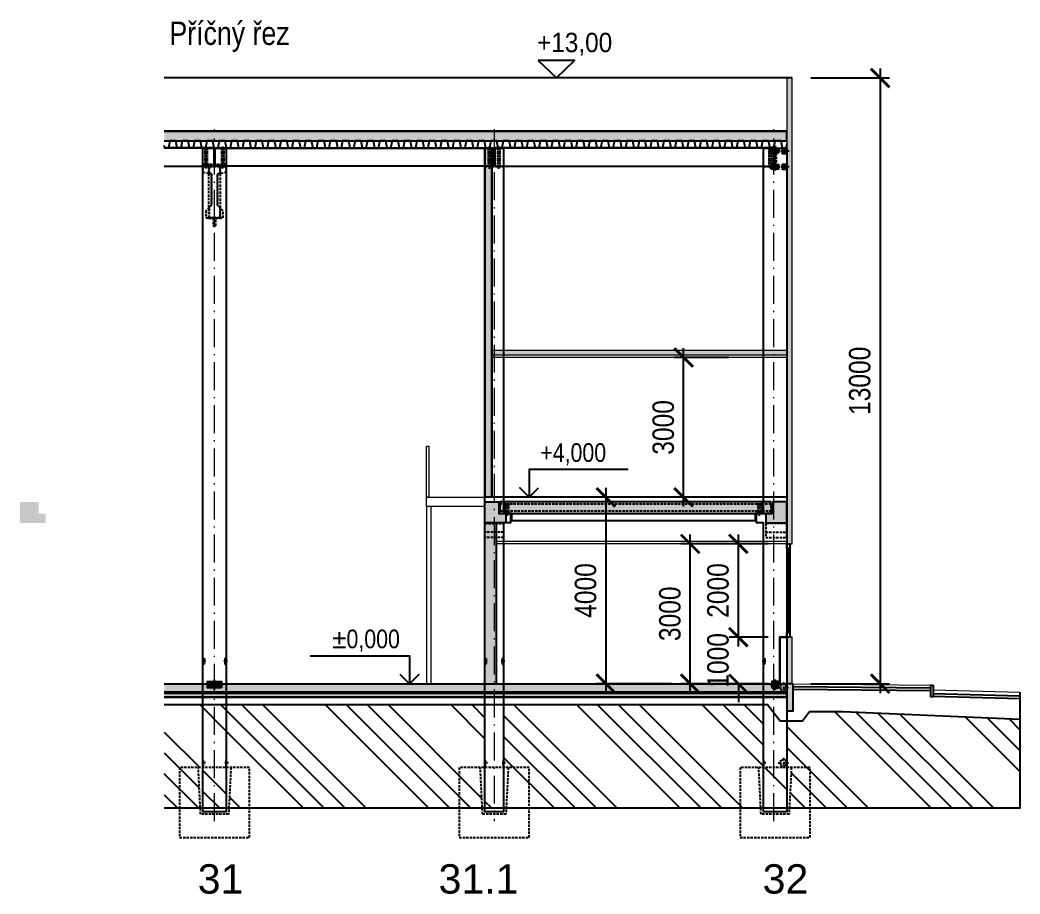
# Model space of a CAD drawing. Header units: millimetres. Extents: x 325046 to 1268204, y 1875583 to 2761998.
# Drawn here: x 1061929 to 1083384, y 2379009 to 2397767 of the extents above; entities that cross this region are included whole.
import ezdxf
from ezdxf.enums import TextEntityAlignment as Align

# ---------------------------------------------------------------- set-up
doc = ezdxf.new("R2010")
doc.units = ezdxf.units.MM
doc.header["$LTSCALE"] = 100
doc.header["$PDMODE"] = 65
for name, pattern in [('ACAD_ISO10W100', [18.5, 12, -3, 0.5, -3]), ('DASHDOT', [1, 0.5, -0.25, 0, -0.25]), ('DASHED', [0.75, 0.5, -0.25])]:
    doc.linetypes.add(name, pattern=pattern)
for name, color, linetype in [('005', 9, 'Continuous'), ('025', 1, 'Continuous'), ('035', 7, 'Continuous'), ('050', 4, 'Continuous'), ('A_KOTY_výškové', 2, 'Continuous'), ('FASÁDY kresba', 7, 'Continuous'), ('KOTY', 2, 'Continuous'), ('kóty 100', 5, 'Continuous'), ('OKNA - RASTR', 5, 'Continuous'), ('PŘÍČKY - ZDĚNÉ', 4, 'Continuous'), ('ČÍSLO MÍSTNOSTI', 4, 'Continuous'), ('ŠRAF-TERÉN', 34, 'Continuous'), ('ŽB - MONOLIT', 4, 'Continuous'), ('ŽB - PREFA', 3, 'Continuous')]:
    doc.layers.add(name, color=color, linetype=linetype)
for name, color, linetype, lineweight in [('ARKOS - obrys budovy', 4, 'Continuous', 13), ('Objekty - osy', 5, 'ACAD_ISO10W100', 20), ('OBVODOVÝ PLÁŠŤ', 2, 'Continuous', 9), ('ŠRAF-YTONG', 54, 'Continuous', 9), ('ŽB - Šraf-prefa', 253, 'Continuous', 13)]:
    doc.layers.add(name, color=color, linetype=linetype, lineweight=lineweight)
for name, color, linetype, lineweight, true_color in [('IZOLACE - H', 7, 'Continuous', 9, 0x525252), ('OCELOVÉ KONSTRUKCE', 7, 'Continuous', 13, 0x2865c8), ('PODHLEDY', 7, 'Continuous', 18, 0x1d8172), ('PŘÍČKY - SDK', 7, 'Continuous', 30, 0x6a1174), ('TRAPÉZ -  KRYTINA', 7, 'Continuous', 25, 0x005875)]:
    doc.layers.add(name, color=color, linetype=linetype, lineweight=lineweight, true_color=true_color)
for name, color, linetype, true_color in [('Izolace tepelná', 7, 'Continuous', 0xfdf0ce), ('Popis OS', 7, 'Continuous', 0xbd0a5d), ('Příprava na dock', 7, 'Continuous', 0x616161), ('VÝŠKOVÉ KOTY', 7, 'Continuous', 0xf90b4b), ('ŠRAF - SDK', 7, 'Continuous', 0xfbe0ee), ('ŽB - Šraf-monol', 7, 'Continuous', 0x6bc2a4)]:
    doc.layers.add(name, color=color, linetype=linetype, true_color=true_color)
doc.styles.add('ARIAL', font='arial.ttf')
doc.styles.add('ARIAL NARROW', font='ARIALN.TTF')
doc.styles.add('ARIL-TENKÝ', font='arial.ttf')
doc.dimstyles.new('200', dxfattribs={"dimscale": 200, "dimtxt": 2.3, "dimasz": 2, "dimexe": 1, "dimexo": 2, "dimgap": 1, "dimtad": 1, "dimdec": 0, "dimzin": 0, "dimdsep": 46, "dimtxsty": 'ARIAL NARROW', "dimblk": 'ARCHTICK', "dimcen": 4, "dimdle": 1, "dimclrd": 256, "dimclre": 256, "dimclrt": 7, "dimadec": 0, "dimazin": 0, "dimtfac": 1, "dimtdec": 0, "dimtix": 1, "dimtofl": 0, "dimtmove": 0, "dimatfit": 0, "dimldrblk": 'OBLIQUE', "dimfxl": 1, "dimtolj": 1, "dimtzin": 0, "dimlwd": -1, "dimlwe": -1, "dimarcsym": 0})

# ---------------------------------------------------------------- blocks, each defined once
blk = doc.blocks.new('_ARCHTICK')
at = {"color": 0, "linetype": 'ByBlock', "const_width": 0.15}
blk.add_lwpolyline([(-0.5, -0.5), (0.5, 0.5)], dxfattribs=at)
blk = doc.blocks.new('*D254')
at = {"layer": 'Defpoints', "color": 0, "transparency": 16777216}
for p in [(1076309, 2386523), (1077679, 2386523), (1077679, 2383523)]:
    blk.add_point(p, dxfattribs=at)
at = {"layer": 'kóty 100', "transparency": 16777216}
for p, q in [((1076309, 2383323), (1076309, 2386723)), ((1077279, 2386523), (1076109, 2386523)), ((1077279, 2383523), (1076109, 2383523))]:
    blk.add_line(p, q, dxfattribs=at)
at = {"layer": 'kóty 100', "transparency": 16777216, "xscale": 400, "yscale": 400, "zscale": 400}
for p, rotation in [((1076309, 2386523), 90), ((1076309, 2383523), 270)]:
    blk.add_blockref('_ARCHTICK', p, dxfattribs=dict(at, rotation=rotation))
at = {"layer": 'kóty 100', "color": 7, "transparency": 16777216, "insert": (1075874, 2385023), "char_height": 460, "attachment_point": 5, "rotation": 90, "style": 'ARIAL NARROW'}
blk.add_mtext('\\A1;3000', dxfattribs=at)
blk = doc.blocks.new('_Oblique')
at = {"color": 0, "lineweight": -2}
blk.add_line((-0.5, -0.5), (0.5, 0.5), dxfattribs=at)
blk = doc.blocks.new('*D255')
at = {"layer": 'Defpoints', "color": 0, "transparency": 16777216}
for p in [(1076167, 2390523), (1077536, 2390523), (1077536, 2387523)]:
    blk.add_point(p, dxfattribs=at)
at = {"layer": 'kóty 100', "transparency": 16777216}
for p, q in [((1076167, 2387323), (1076167, 2390723)), ((1077136, 2390523), (1075967, 2390523)), ((1077136, 2387523), (1075967, 2387523))]:
    blk.add_line(p, q, dxfattribs=at)
at = {"layer": 'kóty 100', "transparency": 16777216, "xscale": 400, "yscale": 400, "zscale": 400}
for p, rotation in [((1076167, 2390523), 90), ((1076167, 2387523), 270)]:
    blk.add_blockref('_ARCHTICK', p, dxfattribs=dict(at, rotation=rotation))
at = {"layer": 'kóty 100', "color": 7, "transparency": 16777216, "insert": (1075732, 2389023), "char_height": 460, "attachment_point": 5, "rotation": 90, "style": 'ARIAL NARROW'}
blk.add_mtext('\\A1;3000', dxfattribs=at)
blk = doc.blocks.new('*D256')
at = {"layer": 'Defpoints', "color": 0, "transparency": 16777216}
for p in [(1076167, 2387523), (1074499, 2383523), (1076309, 2383523)]:
    blk.add_point(p, dxfattribs=at)
at = {"layer": 'kóty 100', "transparency": 16777216}
for p, q in [((1074499, 2387723), (1074499, 2383323)), ((1075767, 2387523), (1074299, 2387523)), ((1075909, 2383523), (1074299, 2383523))]:
    blk.add_line(p, q, dxfattribs=at)
at = {"layer": 'kóty 100', "transparency": 16777216, "xscale": 400, "yscale": 400, "zscale": 400}
for p, rotation in [((1074499, 2387523), 90), ((1074499, 2383523), 270)]:
    blk.add_blockref('_ARCHTICK', p, dxfattribs=dict(at, rotation=rotation))
at = {"layer": 'kóty 100', "color": 7, "transparency": 16777216, "insert": (1074064, 2385523), "char_height": 460, "attachment_point": 5, "rotation": 90, "style": 'ARIAL NARROW'}
blk.add_mtext('\\A1;4000', dxfattribs=at)
blk = doc.blocks.new('ZT1 PO')
at = {"layer": '035', "ltscale": 0.5}
blk.add_lwpolyline([(2430019, -5507162), (2424039, -5507162), (2424039, -5506772), (2430019, -5506772)], close=True, dxfattribs=at)
blk.add_lwpolyline([(2424039, -5506778), (2430019, -5506778)], dxfattribs=at)
at = {"layer": '035', "linetype": 'DASHED', "ltscale": 0.5}
for points in [[(2424184, -5507162), (2424184, -5506772)], [(2424234, -5507162), (2424234, -5506772)], [(2429904, -5507162), (2429904, -5506772)], [(2429954, -5507162), (2429954, -5506772)]]:
    blk.add_lwpolyline(points, dxfattribs=at)
at = {"layer": 'Příprava na dock', "linetype": 'DASHDOT', "ltscale": 0.5}
for points in [[(2424209, -5507212), (2424209, -5506742)], [(2429929, -5507222), (2429929, -5506722)]]:
    blk.add_lwpolyline(points, dxfattribs=at)
blk = doc.blocks.new('HLAVIVE 5 PO')
at = {"layer": 'Příprava na dock', "linetype": 'DASHED'}
blk.add_lwpolyline([(2345597, -5228059), (2345597, -5226559), (2347097, -5226559), (2347097, -5228059)], close=True, dxfattribs=at)
blk.add_lwpolyline([(2345997, -5226559), (2346047, -5227559), (2346647, -5227559), (2346697, -5226559)], dxfattribs=at)
blk = doc.blocks.new('hlavice 4 pohled')
at = {"layer": 'Příprava na dock', "linetype": 'DASHED'}
blk.add_lwpolyline([(2018455, -5355778), (2018455, -5354278), (2016955, -5354278), (2016955, -5355778)], close=True, dxfattribs=at)
blk.add_lwpolyline([(2018005, -5354278), (2017955, -5355278), (2017455, -5355278), (2017405, -5354278)], dxfattribs=at)
blk = doc.blocks.new('atika roh')
at = {"layer": 'Příprava na dock', "ltscale": 0.5}
h = blk.add_hatch(dxfattribs=at)
h.set_pattern_fill('ANSI31', color=256, scale=250)
h.set_pattern_definition([(45, (-13253.59, -4226.8), (-22.09708691, 22.09708691), [])])
h.paths.add_polyline_path([(1752057, -4990655), (1752157, -4990655), (1752157, -4990755), (1752057, -4990755)])
h = blk.add_hatch(dxfattribs=at)
h.set_pattern_fill('ANSI31', color=256, scale=250)
h.set_pattern_definition([(45, (-13253.59, -4066.8), (-22.09708691, 22.09708691), [])])
h.paths.add_polyline_path([(1752057, -4990995), (1752157, -4990995), (1752157, -4991095), (1752057, -4991095)])
at = {"layer": '025', "ltscale": 0.5}
for points in [[(1752057, -4990655), (1752157, -4990655), (1752157, -4990755), (1752057, -4990755)], [(1752057, -4990995), (1752157, -4990995), (1752157, -4991095), (1752057, -4991095)]]:
    blk.add_lwpolyline(points, close=True, dxfattribs=at)
at = {"layer": '025', "linetype": 'DASHED', "ltscale": 0.5}
for points in [[(1752067, -4990755), (1752067, -4990655)], [(1752067, -4991095), (1752067, -4990995)]]:
    blk.add_lwpolyline(points, dxfattribs=at)
at = {"layer": 'Příprava na dock', "linetype": 'DASHDOT', "ltscale": 0.5}
for points in [[(1752007, -4990705), (1752207, -4990705)], [(1752007, -4991045), (1752207, -4991045)]]:
    blk.add_lwpolyline(points, dxfattribs=at)
blk = doc.blocks.new('ZT6_PO')
at = {"layer": '035', "ltscale": 0.5}
blk.add_lwpolyline([(1337423, -5175428), (1343428, -5175428), (1343428, -5175038), (1337423, -5175038)], close=True, dxfattribs=at)
blk.add_lwpolyline([(1343428, -5175044), (1337423, -5175044)], dxfattribs=at)
at = {"layer": '035', "linetype": 'DASHED', "ltscale": 0.5}
for points in [[(1337488, -5175428), (1337488, -5175038)], [(1337538, -5175428), (1337538, -5175038)], [(1343313, -5175428), (1343313, -5175038)], [(1343363, -5175428), (1343363, -5175038)]]:
    blk.add_lwpolyline(points, dxfattribs=at)
at = {"layer": 'Příprava na dock', "linetype": 'DASHDOT', "ltscale": 0.5}
for points in [[(1337513, -5175488), (1337513, -5174988)], [(1343338, -5175478), (1343338, -5175008)]]:
    blk.add_lwpolyline(points, dxfattribs=at)
blk = doc.blocks.new('ZT14_PO')
at = {"layer": '035'}
blk.add_lwpolyline([(1037043, -5182878), (1037043, -5183038), (1031808, -5183038), (1031808, -5182878), (1031658, -5182878), (1031658, -5182638), (1037193, -5182638), (1037193, -5182878)], close=True, dxfattribs=at)
at = {"layer": '035', "linetype": 'DASHED', "ltscale": 0.5}
for points in [[(1031698, -5182878), (1031698, -5182638)], [(1031748, -5182878), (1031748, -5182638)], [(1037103, -5182878), (1037103, -5182638)], [(1037153, -5182878), (1037153, -5182638)]]:
    blk.add_lwpolyline(points, dxfattribs=at)
at = {"layer": 'Příprava na dock', "linetype": 'DASHDOT', "ltscale": 0.5}
for points in [[(1031723, -5182938), (1031723, -5182593)], [(1037128, -5182938), (1037128, -5182593)]]:
    blk.add_lwpolyline(points, dxfattribs=at)
blk = doc.blocks.new('*D410')
at = {"layer": 'Defpoints', "color": 0, "transparency": 16777216}
for p in [(1077341, 2384523), (1078379, 2384523), (1078379, 2383523)]:
    blk.add_point(p, dxfattribs=at)
at = {"layer": 'kóty 100', "transparency": 16777216}
for p, q in [((1077341, 2384523), (1077341, 2384923)), ((1077979, 2384523), (1077141, 2384523)), ((1077979, 2383523), (1077141, 2383523)), ((1077341, 2383523), (1077341, 2383123))]:
    blk.add_line(p, q, dxfattribs=at)
at = {"layer": 'kóty 100', "transparency": 16777216, "xscale": 400, "yscale": 400, "zscale": 400}
for p, rotation in [((1077341, 2384523), 270), ((1077341, 2383523), 90)]:
    blk.add_blockref('_ARCHTICK', p, dxfattribs=dict(at, rotation=rotation))
at = {"layer": 'kóty 100', "color": 7, "transparency": 16777216, "insert": (1076906, 2384023), "char_height": 460, "attachment_point": 5, "rotation": 90, "style": 'ARIAL NARROW'}
blk.add_mtext('\\A1;1000', dxfattribs=at)
blk = doc.blocks.new('*D411')
at = {"layer": 'Defpoints', "color": 0, "transparency": 16777216}
for p in [(1077341, 2386523), (1078379, 2386523), (1078379, 2384523)]:
    blk.add_point(p, dxfattribs=at)
at = {"layer": 'kóty 100', "transparency": 16777216}
for p, q in [((1077341, 2384323), (1077341, 2386723)), ((1077979, 2386523), (1077141, 2386523)), ((1077979, 2384523), (1077141, 2384523))]:
    blk.add_line(p, q, dxfattribs=at)
at = {"layer": 'kóty 100', "transparency": 16777216, "xscale": 400, "yscale": 400, "zscale": 400}
for p, rotation in [((1077341, 2386523), 90), ((1077341, 2384523), 270)]:
    blk.add_blockref('_ARCHTICK', p, dxfattribs=dict(at, rotation=rotation))
at = {"layer": 'kóty 100', "color": 7, "transparency": 16777216, "insert": (1076906, 2385523), "char_height": 460, "attachment_point": 5, "rotation": 90, "style": 'ARIAL NARROW'}
blk.add_mtext('\\A1;2000', dxfattribs=at)
blk = doc.blocks.new('*D413')
at = {"layer": 'Defpoints', "color": 0, "transparency": 16777216}
for p in [(1078499, 2396523), (1078499, 2383523), (1080382, 2383523)]:
    blk.add_point(p, dxfattribs=at)
at = {"layer": 'kóty 100', "transparency": 16777216}
for p, q in [((1080382, 2396723), (1080382, 2383323)), ((1078899, 2396523), (1080582, 2396523)), ((1078899, 2383523), (1080582, 2383523))]:
    blk.add_line(p, q, dxfattribs=at)
at = {"layer": 'kóty 100', "transparency": 16777216, "xscale": 400, "yscale": 400, "zscale": 400}
for p, rotation in [((1080382, 2396523), 90), ((1080382, 2383523), 270)]:
    blk.add_blockref('_ARCHTICK', p, dxfattribs=dict(at, rotation=rotation))
at = {"layer": 'kóty 100', "color": 7, "transparency": 16777216, "insert": (1079947, 2390023), "char_height": 460, "attachment_point": 5, "rotation": 90, "style": 'ARIAL NARROW'}
blk.add_mtext('\\A1;13000', dxfattribs=at)

msp = doc.modelspace()

# ---------------------------------------------------------------- hatches: boundary and pattern name
at = {"layer": 'Izolace tepelná'}
h = msp.add_hatch(color=256, dxfattribs=at)
h.dxf.hatch_style = 1
h.paths.add_polyline_path([(1078498.7, 2386523.1), (1078498.7, 2396523.1), (1078378.7, 2396523.1), (1078378.7, 2386523.1)])
h.paths.add_polyline_path([(1078378.7, 2384523.1), (1078378.7, 2383523.1), (1078498.7, 2383523.1), (1078498.7, 2384523.1)])
h = msp.add_hatch(color=256, dxfattribs=at)
h.dxf.hatch_style = 1
h.paths.add_polyline_path([(1066103.7, 2395373.1), (1065025.1, 2395373.1), (1065025.1, 2395173.1), (1066103.7, 2395173.1)])
h.paths.add_polyline_path([(1072103.7, 2395373.1), (1066103.7, 2395373.1), (1066103.7, 2395173.1), (1072103.7, 2395173.1)])
h.paths.add_polyline_path([(1078103.7, 2395373.1), (1072103.7, 2395373.1), (1072103.7, 2395173.1), (1072161.4, 2395173.1), (1078103.7, 2395173.1)])
h.paths.add_polyline_path([(1078378.7, 2395373.1), (1078103.7, 2395373.1), (1078103.7, 2395173.1), (1078378.7, 2395173.1)])
h = msp.add_hatch(color=256, dxfattribs=at)
h.dxf.hatch_style = 1
h.paths.add_polyline_path([(1077878.7, 2390673.1), (1072303.7, 2390673.1), (1072303.7, 2390573.1), (1077878.7, 2390573.1)])
h.paths.add_polyline_path([(1072303.7, 2390673.1), (1072103.7, 2390673.1), (1072103.7, 2390573.1), (1072303.7, 2390573.1)])
h.paths.add_polyline_path([(1078103.7, 2390673.1), (1077878.7, 2390673.1), (1077878.7, 2390573.1), (1078103.7, 2390573.1)])
h.paths.add_polyline_path([(1078378.7, 2390673.1), (1078103.7, 2390673.1), (1078103.7, 2390573.1), (1078378.7, 2390573.1)])
h.paths.add_polyline_path([(1072103.7, 2390673.1), (1072053.7, 2390673.1), (1072053.7, 2390573.1), (1072103.7, 2390573.1)])
h = msp.add_hatch(color=256, dxfattribs=at)
h.dxf.hatch_style = 1
h.paths.add_polyline_path([(1065025.1, 2383313.1), (1065025.1, 2383233.1), (1078378.7, 2383233.1), (1078378.7, 2383313.1)])
at = {"layer": 'Příprava na dock', "ltscale": 0.5}
h = msp.add_hatch(dxfattribs=at)
h.set_pattern_fill('ANSI31', color=256, scale=250, angle=180)
h.set_pattern_definition([(135, (2832877.41, 7381440.82), (22.09708691, 22.09708691), [])])
h.paths.add_polyline_path([(1078053.7, 2395013.1), (1078203.7, 2395013.1), (1078203.7, 2394913.1), (1078053.7, 2394913.1)])
h = msp.add_hatch(dxfattribs=at)
h.set_pattern_fill('ANSI31', color=256, scale=250, angle=180)
h.set_pattern_definition([(135, (2832877.41, 7381590.82), (22.09708691, 22.09708691), [])])
h.paths.add_polyline_path([(1078053.7, 2394663.1), (1078203.7, 2394663.1), (1078203.7, 2394563.1), (1078053.7, 2394563.1)])
at = {"layer": 'Příprava na dock'}
h = msp.add_hatch(dxfattribs=at)
h.set_pattern_fill('ANSI31', color=256, scale=250)
h.set_pattern_definition([(45, (1464604.128, 6883209.965), (-22.09708691, 22.09708691), [])])
h.paths.add_polyline_path([(1066243.7, 2383443.1), (1065963.7, 2383443.1), (1065963.7, 2383563.1), (1066243.7, 2383563.1)])
h = msp.add_hatch(dxfattribs=at)
h.set_pattern_fill('ANSI31', color=256, scale=250)
h.set_pattern_definition([(45, (1548899.128, 6883209.965), (-22.09708691, 22.09708691), [])])
h.paths.add_polyline_path([(1078068.7, 2383443.1), (1078188.7, 2383443.1), (1078188.7, 2383563.1), (1078068.7, 2383563.1)])
at = {"layer": 'ŠRAF - SDK'}
h = msp.add_hatch(color=256, dxfattribs=at)
h.dxf.hatch_style = 1
h.paths.add_polyline_path([(1072053.7, 2394623.1), (1071903.7, 2394623.1), (1071903.7, 2390573.1), (1072053.7, 2390573.1)])
h.paths.add_polyline_path([(1071903.7, 2390523.1), (1071903.7, 2387523.1), (1072053.7, 2387523.1), (1072052.3, 2390523.1)])
h.paths.add_polyline_path([(1072053.7, 2390573.1), (1071903.7, 2390573.1), (1071903.7, 2390523.1), (1072053.7, 2390523.1)])
h.paths.add_polyline_path([(1072053.7, 2395013.1), (1072028.7, 2395013.1), (1072028.7, 2394633.1), (1072053.7, 2394633.1)])
h.paths.add_polyline_path([(1072028.7, 2395013.1), (1072003.7, 2395013.1), (1072003.7, 2394633.1), (1072028.7, 2394633.1)])
h.paths.add_polyline_path([(1072003.7, 2395013.1), (1071978.7, 2395013.1), (1071978.7, 2394633.1), (1072003.7, 2394633.1)])
h.paths.add_polyline_path([(1071978.7, 2395013.1), (1071903.7, 2395013.1), (1071903.7, 2394633.1), (1071978.7, 2394633.1)])
at = {"layer": 'ŠRAF-TERÉN'}
h = msp.add_hatch(dxfattribs=at)
h.set_pattern_fill('ANSI34', color=256, scale=100, angle=90, style=0)
h.set_pattern_definition([(135, (-72857, -136844.4), (-1347.0384, -1347.0384), []), (135, (-72857, -136395.4), (-1347.0384, -1347.0384), []), (135, (-72857, -135946.3), (-1347.0384, -1347.0384), []), (135, (-72857, -135497.3), (-1347.0384, -1347.0384), [])])
h.paths.add_polyline_path([(1077878.7, 2383073.1), (1072303.7, 2383073.1), (1072303.7, 2381723.1), (1072853.7, 2381723.1), (1072853.7, 2380848.7), (1077378.7, 2380848.7), (1077378.7, 2381723.1), (1077878.7, 2381723.1)])
h.paths.add_polyline_path([(1083384.1, 2382764.2), (1079583.7, 2382923.1), (1078870.1, 2382923.1), (1078716.1, 2382724.7), (1078378.7, 2382724.7), (1078378.7, 2381723.1), (1078878.7, 2381723.1), (1078878.7, 2380848.7), (1083384.1, 2380848.7)])
h.paths.add_polyline_path([(1066353.7, 2383073.1), (1066353.7, 2381723.1), (1066853.7, 2381723.1), (1066853.7, 2380848.7), (1071353.7, 2380848.7), (1071353.7, 2381723.1), (1071903.7, 2381723.1), (1071903.7, 2381763.1), (1071903.7, 2381763.1), (1071903.7, 2381883.1), (1071903.7, 2383073.1)])
h.paths.add_polyline_path([(1066103.7, 2383073.1), (1066103.7, 2381723.1), (1066353.7, 2381723.1), (1066353.7, 2381763.1), (1066343.7, 2381763.1), (1066343.7, 2381883.1), (1066344.6, 2383073.1)])
h.paths.add_polyline_path([(1066103.7, 2383073.1), (1065853.7, 2383073.1), (1065853.7, 2381883.1), (1065863.7, 2381883.1), (1065863.7, 2381763.1), (1065863.3, 2381723.1), (1066103.7, 2381723.1)])
h.paths.add_polyline_path([(1065025.1, 2383073.1), (1065025.1, 2380848.7), (1065353.7, 2380848.7), (1065353.7, 2381723.1), (1065853.7, 2381723.1), (1065853.7, 2381763.1), (1065853.7, 2381763.1), (1065853.7, 2381883.1), (1065853.7, 2383073.1)])
h.paths.add_polyline_path([(1065753.7, 2381723.1), (1065353.7, 2381723.1), (1065353.7, 2380848.7), (1065797.4, 2380848.7)], flags=17)
h.paths.add_polyline_path([(1066103.7, 2381723.1), (1065853.7, 2381723.1), (1065853.7, 2380848.7), (1066103.7, 2380848.7)])
h.paths.add_polyline_path([(1066353.7, 2381723.1), (1066103.7, 2381723.1), (1066103.7, 2380848.7), (1066353.7, 2380848.7)])
h.paths.add_polyline_path([(1066853.7, 2381723.1), (1066453.7, 2381723.1), (1066409.9, 2380848.7), (1066853.7, 2380848.7)], flags=17)
h.paths.add_polyline_path([(1071803.7, 2381723.1), (1071353.7, 2381723.1), (1071353.7, 2380848.7), (1071847.4, 2380848.7)], flags=17)
h.paths.add_polyline_path([(1072103.7, 2381723.1), (1071903.7, 2381723.1), (1071903.7, 2380848.7), (1072103.7, 2380848.7)])
h.paths.add_polyline_path([(1072303.7, 2381723.1), (1072103.7, 2381723.1), (1072103.7, 2380848.7), (1072303.7, 2380848.7)])
h.paths.add_polyline_path([(1072853.7, 2381723.1), (1072403.7, 2381723.1), (1072359.9, 2380848.7), (1072853.7, 2380848.7)], flags=17)
h.paths.add_polyline_path([(1077778.7, 2381723.1), (1077378.7, 2381723.1), (1077378.7, 2380848.7), (1077822.4, 2380848.7)], flags=17)
h.paths.add_polyline_path([(1078103.7, 2381723.1), (1077878.7, 2381723.1), (1077878.7, 2380848.7), (1078103.7, 2380848.7)])
h.paths.add_polyline_path([(1078378.7, 2381723.1), (1078103.7, 2381723.1), (1078103.7, 2380848.7), (1078378.7, 2380848.7)])
h.paths.add_polyline_path([(1078878.7, 2381723.1), (1078478.7, 2381723.1), (1078434.9, 2380848.7), (1078878.7, 2380848.7)], flags=17)
at = {"layer": 'ŠRAF-YTONG', "true_color": 0x919191}
h = msp.add_hatch(color=252, dxfattribs=at)
h.dxf.hatch_style = 1
h.paths.add_polyline_path([(1072153.7, 2386973.1), (1071903.7, 2386973.1), (1071903.7, 2383523.1), (1072153.7, 2383523.1)])
at = {"layer": 'ŽB - Šraf-monol'}
msp.add_hatch(color=256, dxfattribs=at).paths.add_polyline_path([(1065025.1, 2383523.1), (1065025.1, 2383343.1), (1078378.7, 2383343.1), (1078378.7, 2383523.1)])
at = {"layer": 'ŽB - Šraf-prefa'}
h = msp.add_hatch(color=256, dxfattribs=at)
h.paths.add_polyline_path([(1061928.7, 2386973.1), (1061928.7, 2387423.1), (1062328.7, 2387423.1), (1062328.7, 2387173.1), (1062478.7, 2387173.1), (1062478.7, 2386973.1)])
h.paths.add_polyline_path([(1078378.7, 2386973.1), (1078378.7, 2387423.1), (1078078.7, 2387423.1), (1078078.7, 2387173.1), (1077928.7, 2387173.1), (1077928.7, 2386973.1)])
h.paths.add_polyline_path([(1072233.7, 2387423.1), (1072213.7, 2387173.1), (1078058.7, 2387173.1), (1078038.7, 2387423.1)])
h.paths.add_polyline_path([(1072353.7, 2387173.1), (1072203.7, 2387173.1), (1072203.7, 2387423.1), (1071903.7, 2387423.1), (1071903.7, 2386973.1), (1072353.7, 2386973.1)])
at = {"layer": 'ŽB - Šraf-prefa', "ltscale": 2}
msp.add_hatch(color=256, dxfattribs=at).paths.add_polyline_path([(1078378.7, 2383523.1), (1078518.7, 2383523.1), (1078518.7, 2382943.1), (1078378.7, 2382943.1)])
at = {"layer": 'ŽB - Šraf-prefa'}
msp.add_hatch(color=256, dxfattribs=at).paths.add_polyline_path([(1078518.7, 2383523.1), (1078378.7, 2383523.1), (1078378.7, 2382943.1), (1078518.7, 2382943.1)])

# ---------------------------------------------------------------- linework, layer by layer
at = {"layer": '005', "linetype": 'DASHED'}
for points in [[(1078043.7, 2387373.1), (1072228.7, 2387373.1)], [(1078053.7, 2387223.1), (1072218.7, 2387223.1)]]:
    msp.add_lwpolyline(points, dxfattribs=at)
at = {"layer": '025', "linetype": 'DASHED'}
for points, const_width in [([(1065923.7, 2394623.1), (1065923.7, 2394993.1)], 20), ([(1066283.7, 2394623.1), (1066283.7, 2394993.1)], 20), ([(1066103.7, 2393373.1), (1066103.7, 2393523.1)], 25)]:
    msp.add_lwpolyline(points, dxfattribs=dict(at, const_width=const_width))
at = {"layer": '025', "ltscale": 0.5}
for points in [[(1078053.7, 2395013.1), (1078203.7, 2395013.1), (1078203.7, 2394913.1), (1078053.7, 2394913.1)], [(1078053.7, 2394663.1), (1078203.7, 2394663.1), (1078203.7, 2394563.1), (1078053.7, 2394563.1)]]:
    msp.add_lwpolyline(points, close=True, dxfattribs=at)
at = {"layer": '025', "linetype": 'DASHED', "ltscale": 0.5}
msp.add_lwpolyline([(1078053.7, 2395013.1), (1078203.7, 2395013.1), (1078203.7, 2395003.1), (1078053.7, 2395003.1)], close=True, dxfattribs=at)
at = {"layer": '025', "linetype": 'DASHED', "ltscale": 0.4}
for points in [[(1065883.7, 2384063.1), (1065883.7, 2383943.1), (1065873.7, 2383943.1), (1065873.7, 2384063.1), (1065883.7, 2384063.1)], [(1066323.7, 2384063.1), (1066323.7, 2383943.1), (1066333.7, 2383943.1), (1066333.7, 2384063.1), (1066323.7, 2384063.1)], [(1071933.7, 2384063.1), (1071933.7, 2383943.1), (1071923.7, 2383943.1), (1071923.7, 2384063.1), (1071933.7, 2384063.1)], [(1072273.7, 2384063.1), (1072273.7, 2383943.1), (1072283.7, 2383943.1), (1072283.7, 2384063.1), (1072273.7, 2384063.1)], [(1077908.7, 2384063.1), (1077908.7, 2383943.1), (1077898.7, 2383943.1), (1077898.7, 2384063.1), (1077908.7, 2384063.1)], [(1065853.7, 2381883.1), (1065853.7, 2381763.1), (1065863.7, 2381763.1), (1065863.7, 2381883.1), (1065853.7, 2381883.1)], [(1066343.7, 2381883.1), (1066343.7, 2381763.1), (1066353.7, 2381763.1), (1066353.7, 2381883.1), (1066343.7, 2381883.1)], [(1071903.7, 2381883.1), (1071903.7, 2381763.1), (1071913.7, 2381763.1), (1071913.7, 2381883.1), (1071903.7, 2381883.1)], [(1072293.7, 2381883.1), (1072293.7, 2381763.1), (1072303.7, 2381763.1), (1072303.7, 2381883.1), (1072293.7, 2381883.1)], [(1077878.7, 2381883.1), (1077878.7, 2381763.1), (1077888.7, 2381763.1), (1077888.7, 2381883.1), (1077878.7, 2381883.1)]]:
    msp.add_lwpolyline(points, dxfattribs=at)
at = {"layer": '025'}
for points in [[(1066243.7, 2383443.1), (1065963.7, 2383443.1), (1065963.7, 2383563.1), (1066243.7, 2383563.1), (1066243.7, 2383443.1)], [(1078068.7, 2383443.1), (1078188.7, 2383443.1), (1078188.7, 2383563.1), (1078068.7, 2383563.1), (1078068.7, 2383443.1)]]:
    msp.add_lwpolyline(points, dxfattribs=at)
at = {"layer": '025', "linetype": 'DASHED', "ltscale": 0.8}
for points in [[(1078248.7, 2383383.1), (1078368.7, 2383383.1), (1078368.7, 2383503.1), (1078248.7, 2383503.1), (1078248.7, 2383383.1)], [(1078248.7, 2381763.1), (1078368.7, 2381763.1), (1078368.7, 2381883.1), (1078248.7, 2381883.1), (1078248.7, 2381763.1)]]:
    msp.add_lwpolyline(points, dxfattribs=at)
at = {"layer": '035', "ltscale": 0.5}
for points in [[(1065025.1, 2394633.1), (1066093.7, 2394633.1), (1066093.7, 2395023.1), (1065025.1, 2395023.1)], [(1066093.7, 2395017.1), (1065025.1, 2395017.1)], [(1065853.7, 2395013.1), (1065853.7, 2395013.1), (1066353.7, 2395013.1), (1066353.7, 2380773.1), (1065853.7, 2380773.1), (1065853.7, 2395013.1)], [(1072303.7, 2395013.1), (1072303.7, 2387173.1), (1072453.7, 2387173.1), (1072453.7, 2386973.1), (1072303.7, 2386973.1), (1072303.7, 2380773.1), (1071903.7, 2380773.1), (1071903.7, 2395013.1), (1072303.7, 2395013.1), (1072303.7, 2395013.1)], [(1077878.7, 2395013.1), (1077878.7, 2395013.1), (1078378.7, 2395013.1), (1078378.7, 2380773.1), (1077878.7, 2380773.1), (1077878.7, 2386973.1), (1077728.7, 2386973.1), (1077728.7, 2387173.1), (1077878.7, 2387173.1), (1077878.7, 2395013.1)]]:
    msp.add_lwpolyline(points, dxfattribs=at)
at = {"layer": '035', "linetype": 'DASHED', "ltscale": 0.5}
for points in [[(1065898.7, 2394633.1), (1065898.7, 2395023.1)], [(1065948.7, 2394633.1), (1065948.7, 2395023.1)], [(1078053.7, 2394633.1), (1078053.7, 2395023.1)], [(1078103.7, 2394633.1), (1078103.7, 2395023.1)]]:
    msp.add_lwpolyline(points, dxfattribs=at)
at = {"layer": '035', "linetype": 'DASHED'}
for points in [[(1066353.7, 2394663.7), (1065853.7, 2394663.7), (1065853.7, 2394503.8), (1066038.7, 2394464.8), (1066038.7, 2393793.1), (1065918.7, 2393673.1), (1065918.7, 2393523.1), (1066288.7, 2393523.1), (1066288.7, 2393673.1), (1066168.7, 2393793.1), (1066168.7, 2394464.8), (1066353.7, 2394503.8), (1066353.7, 2394663.7)], [(1065853.7, 2394623.1), (1066353.7, 2394623.1)], [(1065973.7, 2394623.1), (1065973.7, 2393513.1), (1066233.7, 2393513.1), (1066233.7, 2394623.1)], [(1071903.7, 2394623.1), (1072303.7, 2394623.1)], [(1077878.7, 2394623.1), (1078378.7, 2394623.1)], [(1072303.7, 2386773.1), (1071903.7, 2386773.1)], [(1077928.7, 2386773.1), (1078378.7, 2386773.1)]]:
    msp.add_lwpolyline(points, dxfattribs=at)
for points in [[(1066073.7, 2393513.1), (1066073.7, 2393353.1), (1066133.7, 2393353.1), (1066133.7, 2393513.1)], [(1071903.7, 2386963.1), (1072303.7, 2386963.1), (1072303.7, 2386663.1), (1071903.7, 2386663.1)], [(1078378.7, 2386963.1), (1077928.7, 2386963.1), (1077928.7, 2386663.1), (1078378.7, 2386663.1)]]:
    msp.add_lwpolyline(points, close=True, dxfattribs=at)
at = {"layer": '035', "linetype": 'DASHED', "ltscale": 0.4}
for points in [[(1065853.7, 2384073.1), (1065853.7, 2384073.1), (1065873.7, 2384063.1), (1065873.7, 2383943.1), (1065853.7, 2383933.1)], [(1066353.7, 2384073.1), (1066353.7, 2384073.1), (1066333.7, 2384063.1), (1066333.7, 2383943.1), (1066353.7, 2383933.1)], [(1071903.7, 2384073.1), (1071903.7, 2384073.1), (1071923.7, 2384063.1), (1071923.7, 2383943.1), (1071903.7, 2383933.1)], [(1072303.7, 2384073.1), (1072303.7, 2384073.1), (1072283.7, 2384063.1), (1072283.7, 2383943.1), (1072303.7, 2383933.1)], [(1077878.7, 2384073.1), (1077878.7, 2384073.1), (1077898.7, 2384063.1), (1077898.7, 2383943.1), (1077878.7, 2383933.1)]]:
    msp.add_lwpolyline(points, dxfattribs=at)
at = {"layer": '035'}
for points in [[(1066253.7, 2383433.1), (1065953.7, 2383433.1), (1065953.7, 2383573.1), (1066253.7, 2383573.1)], [(1078058.7, 2383433.1), (1078198.7, 2383433.1), (1078198.7, 2383573.1), (1078058.7, 2383573.1)]]:
    msp.add_lwpolyline(points, close=True, dxfattribs=at)
for points in [[(1065963.7, 2383563.1), (1065953.7, 2383573.1)], [(1066243.7, 2383563.1), (1066253.7, 2383573.1)], [(1078068.7, 2383563.1), (1078058.7, 2383573.1)], [(1078188.7, 2383563.1), (1078198.7, 2383573.1)], [(1065963.7, 2383443.1), (1065953.7, 2383433.1)], [(1066243.7, 2383443.1), (1066253.7, 2383433.1)], [(1078068.7, 2383443.1), (1078058.7, 2383433.1)], [(1078188.7, 2383443.1), (1078198.7, 2383433.1)]]:
    msp.add_lwpolyline(points, dxfattribs=at)
at = {"layer": '050', "linetype": 'DASHED'}
for points in [[(1078158.7, 2395023.1), (1077998.7, 2395023.1), (1077998.7, 2394633.1), (1078158.7, 2394633.1)], [(1066213.7, 2394663.7), (1066213.7, 2394474.3), (1066168.7, 2394464.8), (1066168.7, 2393793.1), (1066213.7, 2393748.1), (1066213.7, 2393523.1), (1065993.7, 2393523.1), (1065993.7, 2393748.1), (1066038.7, 2393793.1), (1066038.7, 2394464.8), (1065993.7, 2394474.3), (1065993.7, 2394663.7)]]:
    msp.add_lwpolyline(points, close=True, dxfattribs=at)
at = {"layer": 'A_KOTY_výškové', "color": 20, "true_color": 0xff3838}
msp.add_lwpolyline([(1073047.9, 2396900.5), (1073438.4, 2396523.1), (1073828.9, 2396900.5), (1073047.9, 2396900.5)], dxfattribs=at)
at = {"layer": 'ARKOS - obrys budovy'}
msp.add_line((1078518.7, 2383523.1), (1081518.7, 2383493.1), dxfattribs=at)
msp.add_lwpolyline([(1081518.7, 2383493.1), (1081518.7, 2383393.1), (1083384.1, 2383343.1)], dxfattribs=at)
at = {"layer": 'FASÁDY kresba'}
for p, q in [((1078517.5, 2383403.1), (1081468.1, 2383373.6)), ((1078518.1, 2383463.1), (1081468.7, 2383433.6))]:
    msp.add_line(p, q, dxfattribs=at)
for points in [[(1081518.7, 2383493.1), (1081518.7, 2383243.1), (1081468.7, 2383243.1), (1081468.7, 2383493.1), (1081518.7, 2383493.1)], [(1081518.7, 2383313.1), (1083384.1, 2383263.1)], [(1081517.1, 2383253.1), (1083384.1, 2383203)]]:
    msp.add_lwpolyline(points, dxfattribs=at)
at = {"layer": 'IZOLACE - H', "linetype": 'ByBlock', "ltscale": 1000}
msp.add_line((1065025.1, 2395393.1), (1078378.7, 2395393.1), dxfattribs=at)
at = {"layer": 'IZOLACE - H', "linetype": 'DASHED', "ltscale": 10, "const_width": 20}
for points in [[(1078378.7, 2396523.1), (1078378.7, 2395373.1)], [(1065025.1, 2395383.1), (1078378.7, 2395383.1)]]:
    msp.add_lwpolyline(points, dxfattribs=at)
at = {"layer": 'IZOLACE - H', "linetype": 'DASHED', "ltscale": 5, "const_width": 20, "flags": 128}
msp.add_lwpolyline([(1078378.7, 2383323.1), (1065025.1, 2383323.1)], dxfattribs=at)
at = {"layer": 'IZOLACE - H', "linetype": 'ByBlock', "ltscale": 1000, "flags": 128}
for points in [[(1078378.7, 2383333.1), (1065025.1, 2383333.1)], [(1078378.7, 2383313.1), (1065025.1, 2383313.1)]]:
    msp.add_lwpolyline(points, dxfattribs=at)
at = {"layer": 'Izolace tepelná'}
for points in [[(1078378.7, 2395173.1), (1078378.7, 2395373.1), (1065025.1, 2395373.1)], [(1065025.1, 2395173.1), (1078378.7, 2395173.1)], [(1065025.1, 2383233.1), (1078378.7, 2383233.1), (1078378.7, 2383313.1)], [(1078378.7, 2383313.1), (1065025.1, 2383313.1)]]:
    msp.add_lwpolyline(points, dxfattribs=at)
at = {"layer": 'kóty 100'}
msp.add_line((1078498.7, 2396523.1), (1065025.1, 2396523.1), dxfattribs=at)
at = {"layer": 'Objekty - osy', "ltscale": 0.5}
for points in [[(1066103.7, 2380573.1), (1066103.7, 2395423.5)], [(1072103.7, 2395423.5), (1072103.7, 2380573.1)], [(1078103.7, 2380573.1), (1078103.7, 2395423.5)]]:
    msp.add_lwpolyline(points, dxfattribs=at)
at = {"layer": 'OBVODOVÝ PLÁŠŤ', "linetype": 'ByBlock'}
for points in [[(1078498.7, 2386523.1), (1078498.7, 2396523.1), (1078378.7, 2396523.1), (1078378.7, 2386523.1), (1078498.7, 2386523.1)], [(1078378.7, 2384523.1), (1078378.7, 2383523.1), (1078498.7, 2383523.1), (1078498.7, 2384523.1), (1078378.7, 2384523.1)]]:
    msp.add_lwpolyline(points, dxfattribs=at)
at = {"layer": 'OCELOVÉ KONSTRUKCE'}
for points in [[(1070653.7, 2387523.1), (1070653.7, 2388623.1), (1070703.7, 2388623.1), (1070703.7, 2387523.1), (1070653.7, 2387523.1)], [(1070653.7, 2387523.1), (1071903.7, 2387523.1), (1071903.7, 2387323.1), (1070653.7, 2387323.1), (1070653.7, 2387523.1)], [(1070653.7, 2387323.1), (1070653.7, 2383523.1), (1070753.7, 2383523.1), (1070753.7, 2387323.1), (1070653.7, 2387323.1)]]:
    msp.add_lwpolyline(points, dxfattribs=at)
at = {"layer": 'OKNA - RASTR'}
for p, q in [((1078413.7, 2386423.1), (1078413.7, 2384623.1)), ((1078448.7, 2386423.1), (1078448.7, 2384623.1))]:
    msp.add_line(p, q, dxfattribs=at)
for points in [[(1078378.7, 2386523.1), (1078448.7, 2386523.1), (1078448.7, 2386423.1), (1078378.7, 2386423.1)], [(1078378.7, 2384623.1), (1078448.7, 2384623.1), (1078448.7, 2384523.1), (1078378.7, 2384523.1)]]:
    msp.add_lwpolyline(points, close=True, dxfattribs=at)
at = {"layer": 'PODHLEDY', "ltscale": 2, "transparency": 33554687}
for points in [[(1078378.7, 2390673.1), (1072053.7, 2390673.1)], [(1078378.7, 2390573.1), (1072053.7, 2390573.1)], [(1078378.7, 2390523.1), (1072053.7, 2390523.1)], [(1078378.7, 2386573.1), (1072153.7, 2386573.1)], [(1078378.7, 2386523.1), (1072153.7, 2386523.1)]]:
    msp.add_lwpolyline(points, dxfattribs=at)
at = {"layer": 'Příprava na dock', "linetype": 'DASHDOT', "ltscale": 0.5}
for points in [[(1065923.7, 2394583.1), (1065923.7, 2395053.4)], [(1078003.7, 2394963.1), (1078253.7, 2394963.1)], [(1078078.7, 2394573.1), (1078078.7, 2395063.1)], [(1078128.7, 2395063.1), (1078128.7, 2394513.1)], [(1078003.7, 2394613.1), (1078253.7, 2394613.1)], [(1066103.7, 2393323.1), (1066103.7, 2393573.1)], [(1065828.7, 2384003.1), (1065928.7, 2384003.1)], [(1066378.7, 2384003.1), (1066278.7, 2384003.1)], [(1071878.7, 2384003.1), (1071978.7, 2384003.1)], [(1072328.7, 2384003.1), (1072228.7, 2384003.1)], [(1077853.7, 2384003.1), (1077953.7, 2384003.1)], [(1065908.7, 2381823.1), (1065808.7, 2381823.1)], [(1066398.7, 2381823.1), (1066298.7, 2381823.1)], [(1071958.7, 2381823.1), (1071858.7, 2381823.1)], [(1072348.7, 2381823.1), (1072248.7, 2381823.1)], [(1077933.7, 2381823.1), (1077833.7, 2381823.1)]]:
    msp.add_lwpolyline(points, dxfattribs=at)
at = {"layer": 'Příprava na dock', "linetype": 'DASHDOT'}
for points in [[(1066293.7, 2383503.1), (1065913.7, 2383503.1)], [(1066103.7, 2383393.1), (1066103.7, 2383613.1)], [(1078018.7, 2383503.1), (1078238.7, 2383503.1)], [(1078128.7, 2383613.1), (1078128.7, 2383393.1)], [(1078308.7, 2383553.1), (1078308.7, 2383333.1)], [(1078198.7, 2383443.1), (1078418.7, 2383443.1)], [(1078198.7, 2381823.1), (1078418.7, 2381823.1)], [(1078308.7, 2381933.1), (1078308.7, 2381713.1)]]:
    msp.add_lwpolyline(points, dxfattribs=at)
at = {"layer": 'PŘÍČKY - SDK'}
for p, q in [((1071903.7, 2387523.1), (1071903.7, 2395013.1)), ((1072053.7, 2387523.1), (1072053.7, 2395013.1)), ((1078378.7, 2383230.5), (1065025.1, 2383230.5))]:
    msp.add_line(p, q, dxfattribs=at)
msp.add_lwpolyline([(1078378.7, 2384523.1), (1078228.7, 2384523.1), (1078228.7, 2383523.1)], dxfattribs=at)
at = {"layer": 'PŘÍČKY - ZDĚNÉ'}
for p, q in [((1071903.7, 2383523.1), (1071903.7, 2386973.1)), ((1072153.7, 2383523.1), (1072153.7, 2386973.1))]:
    msp.add_line(p, q, dxfattribs=at)
msp.add_lwpolyline([(1078378.7, 2387523.1), (1071903.7, 2387523.1)], dxfattribs=at)
at = {"layer": 'TRAPÉZ -  KRYTINA', "flags": 128}
msp.add_lwpolyline([(1078379.1, 2395107.5), (1078361.4, 2395013.1), (1078311.4, 2395013.1), (1078286.4, 2395013.1), (1078256.4, 2395173.1), (1078126.4, 2395173.1), (1078096.4, 2395013.1), (1078046.4, 2395013.1), (1078021.4, 2395013.1), (1077991.4, 2395173.1), (1077861.4, 2395173.1), (1077831.4, 2395013.1), (1077781.4, 2395013.1), (1077756.4, 2395013.1), (1077726.4, 2395173.1), (1077596.4, 2395173.1), (1077566.4, 2395013.1), (1077516.4, 2395013.1), (1077491.4, 2395013.1), (1077461.4, 2395173.1), (1077331.4, 2395173.1), (1077301.4, 2395013.1), (1077251.4, 2395013.1), (1077226.4, 2395013.1), (1077196.4, 2395173.1), (1077066.4, 2395173.1), (1077036.4, 2395013.1), (1076986.4, 2395013.1), (1076961.4, 2395013.1), (1076931.4, 2395173.1), (1076801.4, 2395173.1), (1076771.4, 2395013.1), (1076721.4, 2395013.1), (1076696.4, 2395013.1), (1076666.4, 2395173.1), (1076536.4, 2395173.1), (1076506.4, 2395013.1), (1076456.4, 2395013.1), (1076431.4, 2395013.1), (1076401.4, 2395173.1), (1076271.4, 2395173.1), (1076241.4, 2395013.1), (1076191.4, 2395013.1), (1076166.4, 2395013.1), (1076136.4, 2395173.1), (1076006.4, 2395173.1), (1075976.4, 2395013.1), (1075926.4, 2395013.1), (1075901.4, 2395013.1), (1075871.4, 2395173.1), (1075741.4, 2395173.1), (1075711.4, 2395013.1), (1075661.4, 2395013.1), (1075636.4, 2395013.1), (1075606.4, 2395173.1), (1075476.4, 2395173.1), (1075446.4, 2395013.1), (1075396.4, 2395013.1), (1075371.4, 2395013.1), (1075341.4, 2395173.1), (1075211.4, 2395173.1), (1075181.4, 2395013.1), (1075131.4, 2395013.1), (1075106.4, 2395013.1), (1075076.4, 2395173.1), (1074946.4, 2395173.1), (1074916.4, 2395013.1), (1074866.4, 2395013.1), (1074841.4, 2395013.1), (1074811.4, 2395173.1), (1074681.4, 2395173.1), (1074651.4, 2395013.1), (1074601.4, 2395013.1), (1074576.4, 2395013.1), (1074546.4, 2395173.1), (1074416.4, 2395173.1), (1074386.4, 2395013.1), (1074336.4, 2395013.1), (1074311.4, 2395013.1), (1074281.4, 2395173.1), (1074151.4, 2395173.1), (1074121.4, 2395013.1), (1074071.4, 2395013.1), (1074046.4, 2395013.1), (1074016.4, 2395173.1), (1073886.4, 2395173.1), (1073856.4, 2395013.1), (1073806.4, 2395013.1), (1073781.4, 2395013.1), (1073751.4, 2395173.1), (1073621.4, 2395173.1), (1073591.4, 2395013.1), (1073541.4, 2395013.1), (1073516.4, 2395013.1), (1073486.4, 2395173.1), (1073356.4, 2395173.1), (1073326.4, 2395013.1), (1073276.4, 2395013.1), (1073251.4, 2395013.1), (1073221.4, 2395173.1), (1073091.4, 2395173.1), (1073061.4, 2395013.1), (1073011.4, 2395013.1), (1072986.4, 2395013.1), (1072956.4, 2395173.1), (1072826.4, 2395173.1), (1072796.4, 2395013.1), (1072746.4, 2395013.1), (1072721.4, 2395013.1), (1072691.4, 2395173.1), (1072561.4, 2395173.1), (1072531.4, 2395013.1), (1072481.4, 2395013.1), (1072456.4, 2395013.1), (1072426.4, 2395173.1), (1072296.4, 2395173.1), (1072266.4, 2395013.1), (1072216.4, 2395013.1), (1072191.4, 2395013.1), (1072161.4, 2395173.1), (1072031.4, 2395173.1), (1072001.4, 2395013.1), (1071951.4, 2395013.1), (1071926.4, 2395013.1), (1071896.4, 2395173.1), (1071766.4, 2395173.1), (1071736.4, 2395013.1), (1071686.4, 2395013.1), (1071661.4, 2395013.1), (1071631.4, 2395173.1), (1071501.4, 2395173.1), (1071471.4, 2395013.1), (1071421.4, 2395013.1), (1071396.4, 2395013.1), (1071366.4, 2395173.1), (1071236.4, 2395173.1), (1071206.4, 2395013.1), (1071156.4, 2395013.1), (1071131.4, 2395013.1), (1071101.4, 2395173.1), (1070971.4, 2395173.1), (1070941.4, 2395013.1), (1070891.4, 2395013.1), (1070866.4, 2395013.1), (1070836.4, 2395173.1), (1070706.4, 2395173.1), (1070676.4, 2395013.1), (1070626.4, 2395013.1), (1070601.4, 2395013.1), (1070571.4, 2395173.1), (1070441.4, 2395173.1), (1070411.4, 2395013.1), (1070361.4, 2395013.1), (1070336.4, 2395013.1), (1070306.4, 2395173.1), (1070176.4, 2395173.1), (1070146.4, 2395013.1), (1070096.4, 2395013.1), (1070071.4, 2395013.1), (1070041.4, 2395173.1), (1069911.4, 2395173.1), (1069881.4, 2395013.1), (1069831.4, 2395013.1), (1069806.4, 2395013.1), (1069776.4, 2395173.1), (1069646.4, 2395173.1), (1069616.4, 2395013.1), (1069566.4, 2395013.1), (1069541.4, 2395013.1), (1069511.4, 2395173.1), (1069381.4, 2395173.1), (1069351.4, 2395013.1), (1069301.4, 2395013.1), (1069276.4, 2395013.1), (1069246.4, 2395173.1), (1069116.4, 2395173.1), (1069086.4, 2395013.1), (1069036.4, 2395013.1), (1069011.4, 2395013.1), (1068981.4, 2395173.1), (1068851.4, 2395173.1), (1068821.4, 2395013.1), (1068771.4, 2395013.1), (1068746.4, 2395013.1), (1068716.4, 2395173.1), (1068586.4, 2395173.1), (1068556.4, 2395013.1), (1068506.4, 2395013.1), (1068481.4, 2395013.1), (1068451.4, 2395173.1), (1068321.4, 2395173.1), (1068291.4, 2395013.1), (1068241.4, 2395013.1), (1068216.4, 2395013.1), (1068186.4, 2395173.1), (1068056.4, 2395173.1), (1068026.4, 2395013.1), (1067976.4, 2395013.1), (1067951.4, 2395013.1), (1067921.4, 2395173.1), (1067791.4, 2395173.1), (1067761.4, 2395013.1), (1067711.4, 2395013.1), (1067686.4, 2395013.1), (1067656.4, 2395173.1), (1067526.4, 2395173.1), (1067496.4, 2395013.1), (1067446.4, 2395013.1), (1067421.4, 2395013.1), (1067391.4, 2395173.1), (1067261.4, 2395173.1), (1067231.4, 2395013.1), (1067181.4, 2395013.1), (1067156.4, 2395013.1), (1067126.4, 2395173.1), (1066996.4, 2395173.1), (1066966.4, 2395013.1), (1066916.4, 2395013.1), (1066891.4, 2395013.1), (1066861.4, 2395173.1), (1066731.4, 2395173.1), (1066701.4, 2395013.1), (1066651.4, 2395013.1), (1066626.4, 2395013.1), (1066596.4, 2395173.1), (1066466.4, 2395173.1), (1066436.4, 2395013.1), (1066386.4, 2395013.1), (1066361.4, 2395013.1), (1066331.4, 2395173.1), (1066201.4, 2395173.1), (1066171.4, 2395013.1), (1066121.4, 2395013.1), (1066096.4, 2395013.1), (1066066.4, 2395173.1), (1065936.4, 2395173.1), (1065906.4, 2395013.1), (1065856.4, 2395013.1), (1065831.4, 2395013.1), (1065801.4, 2395173.1), (1065671.4, 2395173.1), (1065641.4, 2395013.1), (1065591.4, 2395013.1), (1065566.4, 2395013.1), (1065536.4, 2395173.1), (1065406.4, 2395173.1), (1065376.4, 2395013.1), (1065326.4, 2395013.1), (1065301.4, 2395013.1), (1065271.4, 2395173.1), (1065141.4, 2395173.1), (1065111.4, 2395013.1), (1065061.4, 2395013.1), (1065036.4, 2395013.1), (1065025.1, 2395073.3)], dxfattribs=at)
at = {"layer": 'VÝŠKOVÉ KOTY', "flags": 128}
for points in [[(1074978.1, 2388117.3), (1072851.9, 2388117.3), (1072851.9, 2387523.1), (1072651.9, 2387723.1), (1072851.9, 2387523.1), (1073051.9, 2387723.1)], [(1068157.4, 2384117.3), (1070283.6, 2384117.3), (1070283.6, 2383523.1), (1070483.6, 2383723.1), (1070283.6, 2383523.1), (1070083.6, 2383723.1)]]:
    msp.add_lwpolyline(points, dxfattribs=at)
at = {"layer": 'ŠRAF-TERÉN', "flags": 128}
for points in [[(1083384.1, 2383343.1), (1083384.1, 2380848.7), (1065025.1, 2380848.7)], [(1065025.1, 2383073.1), (1077965.2, 2383073.1), (1078237.7, 2382724.7), (1078716.1, 2382724.7), (1078870.1, 2382923.1), (1079583.7, 2382923.1), (1083384.1, 2382764.2)]]:
    msp.add_lwpolyline(points, dxfattribs=at)
at = {"layer": 'ŽB - MONOLIT', "ltscale": 30}
msp.add_lwpolyline([(1065025.1, 2383523.1), (1078378.7, 2383523.1), (1078378.7, 2383343.1), (1065025.1, 2383343.1)], dxfattribs=at)
at = {"layer": 'ŽB - PREFA'}
for points in [[(1071903.7, 2386973.1), (1071903.7, 2387423.1), (1072203.7, 2387423.1), (1072203.7, 2387173.1), (1072353.7, 2387173.1), (1072353.7, 2386973.1)], [(1072213.7, 2387173.1), (1078058.7, 2387173.1), (1078038.7, 2387423.1), (1072233.7, 2387423.1)], [(1078378.7, 2386973.1), (1078378.7, 2387423.1), (1078078.7, 2387423.1), (1078078.7, 2387173.1), (1077928.7, 2387173.1), (1077928.7, 2386973.1)]]:
    msp.add_lwpolyline(points, close=True, dxfattribs=at)
msp.add_lwpolyline([(1078518.7, 2383523.1), (1078378.7, 2383523.1), (1078378.7, 2382943.1), (1078518.7, 2382943.1), (1078518.7, 2383523.1)], dxfattribs=at)

# ---------------------------------------------------------------- block references
at = {"layer": 'KOTY'}
for name, p in [('ZT1 PO', (-1357925.2, 7901795.1)), ('ZT6_PO', (-265309.8, 7570061.2)), ('hlavice 4 pohled', (-945601.2, 7736001))]:
    msp.add_blockref(name, p, dxfattribs=at)
at = {"layer": 'KOTY', "xscale": -1}
for name, p in [('atika roh', (2830436.1, 7385657.6)), ('ZT14_PO', (2109517.1, 7570061.2)), ('HLAVIVE 5 PO', (3412451, 7608281.9)), ('HLAVIVE 5 PO', (3424476, 7608281.9))]:
    msp.add_blockref(name, p, dxfattribs=at)

# ---------------------------------------------------------------- texts
at = {"layer": 'A_KOTY_výškové', "color": 20, "true_color": 0xff3838, "style": 'ARIAL', "width": 0.9}
msp.add_text('+13,00', height=416, rotation=360, dxfattribs=at).set_placement((1073021.2, 2397077.1))
at = {"layer": 'Popis OS', "linetype": 'ByBlock', "style": 'ARIL-TENKÝ'}
for s, p in [('31', (1066231.9, 2379333.1)), ('31.1', (1071766.2, 2379333.1)), ('32', (1078351.9, 2379333.1))]:
    msp.add_text(s, height=630, dxfattribs=at).set_placement(p, align=Align.MIDDLE_CENTER)
at = {"layer": 'VÝŠKOVÉ KOTY', "ltscale": 2, "transparency": 33554687, "char_height": 400, "attachment_point": 3, "style": 'ARIAL NARROW'}
for s, insert in [('+4,000', (1074504.9, 2388683.7)), ('%%P0,000', (1070079.8, 2384683.7))]:
    msp.add_mtext(s, dxfattribs=dict(at, insert=insert))
at = {"layer": 'ČÍSLO MÍSTNOSTI', "style": 'ARIAL NARROW'}
msp.add_text('Příčný řez', height=500, dxfattribs=at).set_placement((1065135.4, 2397232.1))

# ---------------------------------------------------------------- dimensions: what is measured, and where the dimension line sits
at = {"layer": 'kóty 100'}
for base, p1, p2, picture, middle in [((1080381.5, 2383523.1), (1078498.7, 2396523.1), (1078498.7, 2383523.1), '*D413', (1079946.7, 2390023.1)), ((1076166.5, 2390523.1), (1077536, 2387523.1), (1077536, 2390523.1), '*D255', (1075731.6, 2389023.1)), ((1074499, 2383523.1), (1076166.5, 2387523.1), (1076309.2, 2383523.1), '*D256', (1074064.1, 2385523.1)), ((1076309.2, 2386523.1), (1077678.7, 2383523.1), (1077678.7, 2386523.1), '*D254', (1075874.3, 2385023.1)), ((1077340.9, 2386523.1), (1078378.7, 2384523.1), (1078378.7, 2386523.1), '*D411', (1076906, 2385523.1)), ((1077340.9, 2384523.1), (1078378.7, 2383523.1), (1078378.7, 2384523.1), '*D410', (1076906, 2384023.1))]:
    dim = msp.add_linear_dim(base=base, p1=p1, p2=p2, angle=90, dimstyle='200', dxfattribs=at)
    dim.commit()
    dim.dimension.update_dxf_attribs({"geometry": picture, "text_midpoint": middle})

doc.saveas('drawing.dxf')
